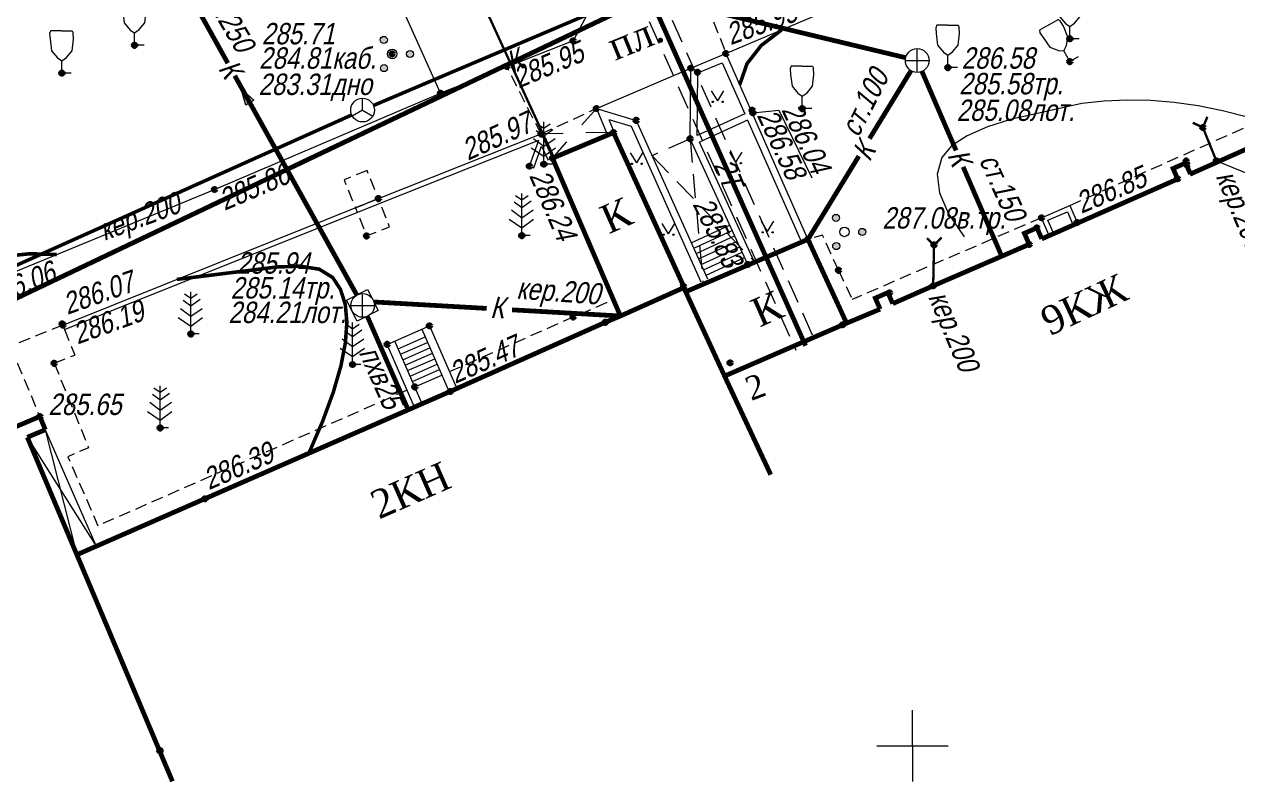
# Model space of a CAD drawing. Header units: metres. Extents: x 5191936 to 10384803, y 4968698 to 9938221.
# Drawn here: x 5192212.6 to 5192263.7, y 4969098.4 to 4969130.4 of the extents above; entities that cross this region are included whole.
import ezdxf

# ---------------------------------------------------------------- set-up
doc = ezdxf.new("R2010")
doc.units = ezdxf.units.M
doc.set_wipeout_variables(frame=1)
for name, pattern in [('COMMUN', [6, 5, -1]), ('DASHED', [0.75, 0.5, -0.25]), ('DASHEDX2', [1.5, 1, -0.5])]:
    doc.linetypes.add(name, pattern=pattern)
doc.layers.get('0').update_dxf_attribs({"lineweight": 18})
for name, color, linetype, lineweight in [('51361800', 7, 'Continuous', 18), ('51361960', 7, 'Continuous', 18), ('71133200', 7, 'Continuous', 18), ('71133600', 7, 'Continuous', 18), ('71211000', 7, 'Continuous', 18), ('Commun', 7, 'Continuous', 18), ('GEO_POINTS', 7, 'Continuous', 18), ('Grid', 7, 'Continuous', 18), ('Otm', 7, 'Continuous', 18), ('R_Поверхность10_CNT-MAJ', 7, 'Continuous', 18), ('R_Поверхность10_CNT-MIN', 7, 'Continuous', 18), ('Sit', 7, 'Continuous', 18), ('Text', 7, 'Continuous', 18), ('Text_com', 7, 'Continuous', 18), ('Us_znak', 7, 'Continuous', 18)]:
    doc.layers.add(name, color=color, linetype=linetype, lineweight=lineweight)
doc.styles.add('eskd', font='ESKD1.shx', dxfattribs={"width": 1.2, "oblique": 15})
doc.styles.get("Standard").update_dxf_attribs({"font": 'arial.ttf', "width": 0.8, "oblique": 13, "height": 0.9})
doc.styles.add('style1', font='times.ttf', dxfattribs={"height": 1})
doc.linetypes.add('KABELww_500', pattern='A,0.0001,-0.4,[131,ltypeshp.shx,S=0.4,R=90,X=0.4,Y=-0.4],0.2,[131,ltypeshp.shx,S=0.2,R=90,X=0.4,Y=-0.2],3.6,[131,ltypeshp.shx,S=0.2,R=-90,X=-0.4,Y=0.2],0.2,[131,ltypeshp.shx,S=0.4,R=-90,X=-0.4,Y=0.4],-0.8,4,-0.4', length=9.6001)
doc.linetypes.add('ПОДЗ_ЛИНИИ_СВЯЗИ', pattern='A,4.8,-0.2,[133,ltypeshp.shx,S=0.2,R=0,X=-0.2,Y=0],-0.2,4.8,-2', length=12)

# ---------------------------------------------------------------- blocks, each defined once
blk = doc.blocks.new('71133200')
for p, q in [((-0.924145, 3.560442), (-1.024145, 3.360442)), ((-1.024145, 3.360442), (-0.977382, 2.864397)), ((-0.024145, 3.560442), (-0.924145, 3.560442)), ((-0.024145, 3.560442), (0.875855, 3.560442)), ((0.875855, 3.560442), (0.958164, 3.395824)), ((0.975974, 2.864397), (0.958164, 3.395824)), ((-0.977382, 2.864397), (-0.861899, 1.88241)), ((0.861899, 1.88241), (0.975974, 2.864397)), ((-0.861899, 1.88241), (-0.374616, 1.28565)), ((-0.374616, 1.28565), (0, 1.039723)), ((0, 1.039723), (0.401375, 1.321765)), ((0, 0), (0, 1.039723)), ((0.401375, 1.321765), (0.861899, 1.88241)), ((0.8, 0), (0, 0))]:
    blk.add_line(p, q)
at = {"style": 'eskd', "oblique": 14.99997778}
blk.add_attdef('Z', (1.873004, -0.239356), '', height=2, dxfattribs=at)
blk = doc.blocks.new('GAZON')
at = {"layer": 'Us_znak', "linetype": 'COMMUN', "lineweight": -2}
for points in [[(-0.233, -0.041, 1), (-0.183, -0.041, 1)], [(0.183, -0.041, 1), (0.233, -0.041, 1)]]:
    blk.add_hatch(color=0, dxfattribs=at).paths.add_polyline_path(points)
at = {"layer": 'Us_znak', "color": 0, "linetype": 'COMMUN', "lineweight": -2}
for points in [[(0, 0), (-0.26, 0.427)], [(0, 0), (0.26, 0.427)]]:
    blk.add_lwpolyline(points, dxfattribs=at)
for centre in [(-0.208, -0.041), (0.208, -0.041)]:
    blk.add_circle(centre, 0.025, dxfattribs=at)
blk = doc.blocks.new('71133600')
for p, q in [((-0.52, 3.39), (0, 3.02)), ((0, 3.02), (0.55, 3.39)), ((-0.86, 2.16), (0, 1.51)), ((0, 1.51), (0.96, 2.16))]:
    blk.add_line(p, q)
for points in [[(0.71, 0), (0, 0), (0, 3.55)], [(-0.64, 2.84), (0, 2.37), (0, 2.37), (0.78, 2.93)], [(-1.05, 1.38), (0, 0.67), (1, 1.38)]]:
    blk.add_lwpolyline(points)
at = {"style": 'eskd', "oblique": 15}
blk.add_attdef('Z', (2.03, -0.19), '', height=2, dxfattribs=at)
blk = doc.blocks.new('71211000')
at = {"linetype": 'Continuous'}
h = blk.add_hatch(color=256, dxfattribs=at)
h.paths.add_polyline_path([(-0.39, -1.19, 1), (-0.99, -1.19, 1)])
h.paths.add_polyline_path([(-0.41, 1.18, 1), (-1.01, 1.18, 1)])
h.paths.add_polyline_path([(1.2, 0, 1), (1.8, 0, 1)])
for centre, radius in [((-0.71, 1.18), 0.3), ((0, 0), 0.4), ((1.5, 0), 0.3), ((-0.69, -1.19), 0.3)]:
    blk.add_circle(centre, radius)
blk = doc.blocks.new('51361800a')
at = {"style": 'eskd', "oblique": 15}
for tag, p in [('Z', (1.72, 1.4)), ('Z1', (1.72, -1)), ('Z2', (1.72, -3.4))]:
    blk.add_attdef(tag, p, '', height=2, dxfattribs=at)
at = {"color": 7}
blk.add_wipeout([(-0.1, 1), (-0.29, 0.96), (-0.47, 0.89), (-0.64, 0.78), (-0.78, 0.64), (-0.89, 0.47), (-0.96, 0.29), (-1, 0.1), (-1, -0.1), (-0.96, -0.29), (-0.89, -0.47), (-0.78, -0.64), (-0.64, -0.78), (-0.47, -0.89), (-0.29, -0.96), (-0.1, -1), (0.1, -1), (0.29, -0.96), (0.47, -0.89), (0.64, -0.78), (0.78, -0.64), (0.89, -0.47), (0.96, -0.29), (1, -0.1), (1, 0.1), (0.96, 0.29), (0.89, 0.47), (0.78, 0.64), (0.64, 0.78), (0.47, 0.89), (0.29, 0.96), (0.1, 1)], dxfattribs=at)
for p, q in [((-1, 0), (1, 0)), ((0, -1), (0, 1))]:
    blk.add_line(p, q)
blk.add_circle((0, 0), 1)
blk = doc.blocks.new('51361960a')
at = {"style": 'eskd', "oblique": 15}
for tag, p in [('Z', (1.72, 1.4)), ('Z1', (1.72, -1)), ('Z2', (1.72, -3.4))]:
    blk.add_attdef(tag, p, '', height=2, dxfattribs=at)
at = {"color": 7}
blk.add_wipeout([(-0.1, 1), (-0.29, 0.96), (-0.47, 0.89), (-0.64, 0.78), (-0.78, 0.64), (-0.89, 0.47), (-0.96, 0.29), (-1, 0.1), (-1, -0.1), (-0.96, -0.29), (-0.89, -0.47), (-0.78, -0.64), (-0.64, -0.78), (-0.47, -0.89), (-0.29, -0.96), (-0.1, -1), (0.1, -1), (0.29, -0.96), (0.47, -0.89), (0.64, -0.78), (0.78, -0.64), (0.89, -0.47), (0.96, -0.29), (1, -0.1), (1, 0.1), (0.96, 0.29), (0.89, 0.47), (0.78, 0.64), (0.64, 0.78), (0.47, 0.89), (0.29, 0.96), (0.1, 1)], dxfattribs=at)
blk.add_wipeout([(-0.1, 1), (-0.29, 0.96), (-0.47, 0.89), (-0.64, 0.78), (-0.78, 0.64), (-0.89, 0.47), (-0.96, 0.29), (-1, 0.1), (-1, -0.1), (-0.96, -0.29), (-0.89, -0.47), (-0.78, -0.64), (-0.64, -0.78), (-0.47, -0.89), (-0.29, -0.96), (-0.1, -1), (0.1, -1), (0.29, -0.96), (0.47, -0.89), (0.64, -0.78), (0.78, -0.64), (0.89, -0.47), (0.96, -0.29), (1, -0.1), (1, 0.1), (0.96, 0.29), (0.89, 0.47), (0.78, 0.64), (0.64, 0.78), (0.47, 0.89), (0.29, 0.96), (0.1, 1)], dxfattribs=at)
for q in [(-0.87, -0.5), (0, 1), (0.87, -0.5)]:
    blk.add_line((0, 0), q)
blk.add_circle((0, 0), 1)
blk = doc.blocks.new('A$C52264BE2')
at = {"layer": 'Sit'}
h = blk.add_hatch(color=32, dxfattribs=at)
h.dxf.hatch_style = 1
h.paths.add_polyline_path([(0, 0.374), (0.714, 0.443), (0.15, 0)])
at = {"layer": 'Sit', "color": 32, "elevation": 285.308}
blk.add_lwpolyline([(0, 0.374), (0.714, 0.443), (0.15, 0), (0, 0.374)], dxfattribs=at)
blk = doc.blocks.new('GRID')
at = {"layer": 'Grid', "color": 104}
blk.add_line((-1.5, 0), (1.5, 0), dxfattribs=at)
for points in [[(0, 0), (0, 1.5)], [(0, 0), (0, -1.5)]]:
    blk.add_lwpolyline(points, dxfattribs=at)

msp = doc.modelspace()

# ---------------------------------------------------------------- linework, layer by layer
at = {"color": 192, "linetype": 'ПОДЗ_ЛИНИИ_СВЯЗИ', "lineweight": 60, "ltscale": 0.4, "const_width": 0.15, "elevation": 285.911, "flags": 128}
for points in [[(5192287.013, 4969152.314), (5192227.302, 4969126.957)], [(5192226.385, 4969126.557), (5192206.307, 4969117.557)]]:
    msp.add_lwpolyline(points, dxfattribs=at)
at = {"layer": 'Commun', "color": 1, "linetype": 'KABELww_500', "lineweight": 30, "flags": 128}
msp.add_lwpolyline([(5192167.862, 4969151.72), (5192177.93, 4969129.835), (5192202.624, 4969140.15), (5192223.684, 4969149.405), (5192224.153, 4969149.606), (5192229.291, 4969136.956), (5192234.894, 4969124.762)], dxfattribs=at)
at = {"layer": 'Commun', "color": 32, "linetype": 'COMMUN', "ltscale": 0.7, "const_width": 0.2, "flags": 128}
for points, elevation in [([(5192254.46, 4969138.919), (5192201.591, 4969113.76)], 285.804), ([(5192216.868, 4969136.46), (5192221.168, 4969128.737)], 285.308), ([(5192249.71, 4969128.967), (5192233.84, 4969132.772)], 292.784), ([(5192249.936, 4969128.423), (5192248.187, 4969125.561)], 292.784), ([(5192250.395, 4969128.391), (5192251.833, 4969125.062)], 292.784), ([(5192221.459, 4969128.213), (5192226.601, 4969118.977)], 285.308), ([(5192247.738, 4969124.827), (5192245.595, 4969121.321)], 292.784), ([(5192252.131, 4969124.372), (5192253.755, 4969120.61)], 292.784), ([(5192227.325, 4969118.685), (5192232.071, 4969118.414)], 285.308), ([(5192226.842, 4969118.536), (5192228.762, 4969114.144)], 285.943), ([(5192233.136, 4969118.354), (5192237.699, 4969118.094)], 285.308)]:
    msp.add_lwpolyline(points, dxfattribs=dict(at, elevation=elevation))
at = {"layer": 'Commun', "color": 5, "linetype": 'DASHED', "ltscale": 2, "elevation": 283.988, "flags": 128}
for points in [[(5192242.9, 4969139.08), (5192236.324, 4969136.299), (5192245.085, 4969116.657)], [(5192243.251, 4969138.251), (5192237.52, 4969135.827), (5192245.907, 4969117.024)]]:
    msp.add_lwpolyline(points, dxfattribs=at)
at = {"layer": 'Commun', "color": 5, "linetype": 'COMMUN', "ltscale": 0.7, "const_width": 0.2, "elevation": 283.988, "flags": 128}
msp.add_lwpolyline([(5192243.075, 4969138.665), (5192236.922, 4969136.063), (5192245.496, 4969116.841)], dxfattribs=at)
at = {"layer": 'GEO_POINTS', "lineweight": 60}
for centre in [(5192217.24, 4969129.489, 285.025), (5192235.704, 4969129.673, 285.949), (5192256.622, 4969129.767, 289.94), (5192228.09, 4969129.125, 285.666), (5192242.142, 4969129.142, 285.946), (5192232.912, 4969128.603, 285.902), (5192240.661, 4969128.528, 285.997), (5192250.197, 4969128.85, 292.784), (5192251.487, 4969128.551, 286.113), (5192256.623, 4969128.802, 286.287), (5192214.178, 4969128.321, 284.918), (5192240.944, 4969128.355, 286.296), (5192230.122, 4969127.472, 285.788), (5192226.838, 4969126.611, 285.709), (5192236.686, 4969126.827, 286.008), (5192243.252, 4969126.757, 286.035), (5192243.275, 4969126.649, 286.585), (5192245.356, 4969126.825, 286.123), (5192238.368, 4969126.331, 286.196), (5192262.227, 4969126.027, 286.7), (5192234.358, 4969125.759, 285.972), (5192237.409, 4969125.813, 286.336), (5192240.631, 4969125.558, 286.25), (5192233.866, 4969124.404, 286.133), (5192234.468, 4969124.487, 286.222), (5192234.839, 4969124.738, 286.239), (5192261.524, 4969124.616, 286.955), (5192261.556, 4969124.453, 304.908), (5192262.795, 4969124.621, 287.361), (5192261.162, 4969123.866, 286.819), (5192220.613, 4969123.421, 285.86), (5192227.506, 4969123.035, 285.862), (5192255.24, 4969121.805, 303.146), (5192255.427, 4969122.228, 286.815), (5192256.933, 4969122.033, 286.847), (5192227.012, 4969121.465, 286.124), (5192233.544, 4969121.477, 286.203), (5192245.595, 4969121.321, 287.87), (5192250.904, 4969121.084, 287.084), (5192254.912, 4969121.11, 286.709), (5192243.058, 4969120.263, 285.834), (5192246.887, 4969120.02, 286.487), (5192240.359, 4969119.339, 286.309), (5192250.869, 4969119.364, 286.033), (5192249.028, 4969119.071, 303.292), (5192226.842, 4969118.536, 285.943), (5192214.198, 4969117.766, 286.075), (5192214.219, 4969117.712, 286.195), (5192229.655, 4969117.683, 286.209), (5192235.713, 4969118.055, 286.243), (5192237.053, 4969117.825, 286.291), (5192247.054, 4969117.72, 286.726), (5192219.608, 4969117.337, 285.08), (5192227.876, 4969116.901, 286.225), (5192213.858, 4969116.105, 286.205), (5192226.419, 4969116.05, 286.22), (5192242.316, 4969116.12, 303.596), (5192229.042, 4969115.109, 285.474), (5192230.536, 4969114.919, 285.473), (5192213.252, 4969113.863, 285.646), (5192218.317, 4969113.381, 286.217), (5192220.198, 4969110.401, 286.388), (5192218.312, 4969099.797, 313.977)]:
    msp.add_circle(centre, 0.06, dxfattribs=at)
at = {"layer": 'R_Поверхность10_CNT-MAJ', "color": 32, "const_width": 0.15, "elevation": 286, "flags": 128}
for points in [[(5192244.488, 4969130.14), (5192243.627, 4969129.481), (5192243.03, 4969128.716), (5192242.721, 4969127.83)], [(5192213.959, 4969120.683), (5192212.832, 4969120.715), (5192210.476, 4969120.473)], [(5192224.581, 4969112.317), (5192225.16, 4969113.662), (5192225.61, 4969114.888), (5192225.93, 4969115.993), (5192226.12, 4969116.978), (5192226.181, 4969117.843), (5192226.112, 4969118.587), (5192225.913, 4969119.211), (5192225.585, 4969119.714), (5192225.018, 4969120.064), (5192224.211, 4969120.191), (5192223.23, 4969120.157), (5192219.018, 4969119.635)]]:
    msp.add_lwpolyline(points, dxfattribs=at)
at = {"layer": 'R_Поверхность10_CNT-MIN', "color": 32, "flags": 128}
for points, elevation in [([(5192264.101, 4969126.471), (5192263.056, 4969126.737), (5192262.027, 4969126.942), (5192261.015, 4969127.085), (5192260.019, 4969127.165), (5192259.039, 4969127.184), (5192258.075, 4969127.142), (5192257.127, 4969127.037), (5192254.129, 4969126.366), (5192253.15, 4969126.063), (5192252.301, 4969125.683), (5192251.641, 4969125.252), (5192251.236, 4969124.772), (5192251.043, 4969124.068), (5192251.136, 4969123.276), (5192251.514, 4969122.395), (5192252.178, 4969121.427)], 286.5), ([(5192230.231, 4969114.786), (5192231.474, 4969115.319)], 285.5)]:
    msp.add_lwpolyline(points, dxfattribs=dict(at, elevation=elevation))
at = {"layer": 'Sit'}
for p, q in [((5192227.876, 4969116.901), (5192229.655, 4969117.683)), ((5192229.335, 4969117.543), (5192230.495, 4969114.903)), ((5192229.655, 4969117.683), (5192230.815, 4969115.044)), ((5192229.035, 4969114.262), (5192227.876, 4969116.901)), ((5192229.356, 4969114.403), (5192228.196, 4969117.042)), ((5192230.815, 4969115.044), (5192229.035, 4969114.262))]:
    msp.add_line(p, q, dxfattribs=at)
at = {"layer": 'Sit', "flags": 128}
for points, elevation in [([(5192236.686, 4969126.827), (5192240.661, 4969128.528), (5192242.142, 4969129.142), (5192257.461, 4969135.658), (5192268.839, 4969140.351)], 286.008), ([(5192225.91, 4969136.844), (5192232.177, 4969139.658), (5192236.33, 4969130.843), (5192235.704, 4969129.673), (5192230.122, 4969127.472), (5192225.91, 4969136.844)], 285.525), ([(5192242.142, 4969129.142), (5192245.595, 4969121.321)], 285.946), ([(5192243.058, 4969120.263), (5192240.631, 4969125.558), (5192240.661, 4969128.528)], 285.834), ([(5192240.959, 4969128.327), (5192241.986, 4969128.753)], 286.008), ([(5192241.986, 4969128.753), (5192242.933, 4969126.608)], 285.946), ([(5192240.932, 4969125.695), (5192240.959, 4969128.327)], 285.834), ([(5192187.088, 4969114.833), (5192189.013, 4969115.498), (5192208.907, 4969124.172), (5192210.918, 4969119.431), (5192220.613, 4969123.421), (5192230.122, 4969127.472)], 286.402), ([(5192236.081, 4969126.143), (5192236.686, 4969126.827)], 285.972), ([(5192236.686, 4969126.827), (5192238.368, 4969126.331), (5192241.361, 4969119.661)], 286.008), ([(5192236.686, 4969126.827), (5192237.155, 4969125.706)], 286.008), ([(5192242.933, 4969126.608), (5192240.932, 4969125.695)], 286.035), ([(5192243.275, 4969126.649), (5192244.376, 4969126.765), (5192245.764, 4969123.907)], 286.585), ([(5192237.206, 4969126.361), (5192238.151, 4969126.082), (5192241.087, 4969119.538)], 286.008), ([(5192237.206, 4969126.361), (5192237.431, 4969125.822)], 286.008), ([(5192243.054, 4969126.334), (5192241.029, 4969125.409)], 286.035), ([(5192243.054, 4969126.334), (5192245.321, 4969121.2)], 285.946), ([(5192214.219, 4969117.712), (5192227.506, 4969123.035), (5192234.358, 4969125.759)], 286.195), ([(5192214.293, 4969117.527), (5192227.58, 4969122.849), (5192234.257, 4969125.503)], 286.195), ([(5192233.866, 4969124.404), (5192234.257, 4969125.503)], 286.133), ([(5192235.282, 4969125.778), (5192234.358, 4969125.759)], 286.008), ([(5192234.358, 4969125.759), (5192234.839, 4969124.738)], 285.972), ([(5192234.839, 4969124.738), (5192235.444, 4969125.423)], 285.972), ([(5192237.431, 4969125.822), (5192236.243, 4969125.798)], 286.008), ([(5192243.331, 4969120.388), (5192241.029, 4969125.409)], 285.834), ([(5192234.054, 4969124.336), (5192234.382, 4969125.239)], 286.133), ([(5192234.382, 4969125.239), (5192234.658, 4969124.653)], 285.972), ([(5192233.866, 4969124.404), (5192234.054, 4969124.336)], 286.133), ([(5192262.795, 4969124.621), (5192264.548, 4969123.908), (5192269.059, 4969123.908)], 286.7), ([(5192255.69, 4969122.124), (5192256.519, 4969122.485), (5192256.748, 4969121.953), (5192256.748, 4969121.953)], 286.815), ([(5192240.68, 4969121.178), (5192242.298, 4969121.92)], 286.393), ([(5192255.95, 4969121.551), (5192255.95, 4969121.551), (5192255.69, 4969122.124)], 286.815), ([(5192240.784, 4969120.951), (5192242.402, 4969121.693)], 286.393), ([(5192240.889, 4969120.724), (5192242.507, 4969121.465)], 286.393), ([(5192240.993, 4969120.496), (5192242.611, 4969121.238)], 286.393), ([(5192241.097, 4969120.269), (5192242.715, 4969121.011)], 286.393), ([(5192241.201, 4969120.042), (5192242.819, 4969120.784)], 286.393), ([(5192241.305, 4969119.815), (5192242.923, 4969120.556)], 286.393), ([(5192226.614, 4969117.87), (5192226.16, 4969118.761), (5192227.05, 4969119.215), (5192227.505, 4969118.324), (5192226.614, 4969117.87)], 285.308), ([(5192214.219, 4969117.712), (5192214.293, 4969117.527)], 286.195), ([(5192228.338, 4969116.711), (5192229.48, 4969117.213)], 285.474), ([(5192228.439, 4969116.482), (5192229.581, 4969116.984)], 285.474), ([(5192228.539, 4969116.253), (5192229.681, 4969116.755)], 285.474), ([(5192228.64, 4969116.024), (5192229.782, 4969116.526)], 285.474), ([(5192228.74, 4969115.795), (5192229.882, 4969116.297)], 285.474), ([(5192228.841, 4969115.566), (5192229.983, 4969116.068)], 285.474), ([(5192228.942, 4969115.337), (5192230.083, 4969115.839)], 285.474), ([(5192229.042, 4969115.109), (5192230.184, 4969115.61)], 285.474), ([(5192213.483, 4969113.309), (5192215.627, 4969108.403)], 286.294), ([(5192213.483, 4969113.309), (5192214.811, 4969108.046)], 286.294), ([(5192212.725, 4969112.99), (5192215.627, 4969108.403)], 286.294)]:
    msp.add_lwpolyline(points, dxfattribs=dict(at, elevation=elevation))
at = {"layer": 'Sit', "linetype": 'DASHED', "flags": 128}
for points, elevation in [([(5192241.073, 4969131.878), (5192242.203, 4969129.005)], 285.907), ([(5192256.623, 4969122.748), (5192266.315, 4969127.06), (5192265.637, 4969128.731), (5192269.144, 4969130.15)], 286.815), ([(5192234.358, 4969125.759), (5192232.912, 4969128.603)], 285.972), ([(5192234.358, 4969125.759), (5192236.686, 4969126.827)], 285.972), ([(5192255.427, 4969122.228), (5192247.453, 4969118.788)], 286.815), ([(5192246.887, 4969120.02), (5192246.206, 4969121.504), (5192245.595, 4969121.321)], 286.487), ([(5192246.887, 4969120.02), (5192247.453, 4969118.788), (5192247.453, 4969118.788)], 286.487), ([(5192230.504, 4969115.752), (5192235.713, 4969118.055), (5192237.403, 4969118.783)], 285.474), ([(5192214.219, 4969117.712), (5192212.006, 4969116.816)], 286.195), ([(5192214.293, 4969117.527), (5192214.724, 4969116.452)], 286.195), ([(5192212.006, 4969116.816), (5192213.252, 4969113.863)], 286.123), ([(5192213.858, 4969116.105), (5192214.724, 4969116.452)], 286.205), ([(5192213.858, 4969116.105), (5192215.304, 4969112.548), (5192214.428, 4969112.171), (5192215.7, 4969109.266)], 286.205), ([(5192228.724, 4969114.97), (5192215.7, 4969109.266)], 285.474)]:
    msp.add_lwpolyline(points, dxfattribs=dict(at, elevation=elevation))
at = {"layer": 'Sit', "flags": 128}
for points, const_width, elevation in [([(5192261.675, 4969124.06), (5192267.083, 4969126.466), (5192266.258, 4969128.179), (5192269.476, 4969129.742)], 0.2, 286.726), ([(5192262.227, 4969126.027), (5192262.413, 4969126.478)], 0.1, 286.7), ([(5192262.227, 4969126.027), (5192261.802, 4969126.23)], 0.1, 286.7), ([(5192262.227, 4969126.027), (5192262.795, 4969124.621)], 0.1, 286.7), ([(5192255.442, 4969121.34), (5192261.171, 4969123.864)], 0.2, 286.726), ([(5192250.869, 4969119.364), (5192250.904, 4969121.084), (5192250.607, 4969121.373)], 0.1, 286.033), ([(5192250.904, 4969121.084), (5192251.231, 4969121.398)], 0.1, 286.033), ([(5192250.869, 4969119.364), (5192254.912, 4969121.11)], 0.2, 286.726), ([(5192249.165, 4969118.614), (5192250.869, 4969119.364)], 0.2, 286.726), ([(5192247.054, 4969117.72), (5192248.634, 4969118.383)], 0.2, 286.726), ([(5192214.811, 4969108.046), (5192230.536, 4969114.919), (5192237.053, 4969117.825), (5192237.699, 4969118.094)], 0.2, 286.388), ([(5192242.085, 4969115.566), (5192244.028, 4969111.414)], 0.2, 286.726), ([(5192209.136, 4969112.121), (5192213.252, 4969113.863), (5192213.483, 4969113.309)], 0.2, 286.294), ([(5192213.483, 4969113.309), (5192212.725, 4969112.99)], 0.2, 286.294), ([(5192218.836, 4969098.506), (5192212.725, 4969112.99)], 0.2, 313.977)]:
    msp.add_lwpolyline(points, dxfattribs=dict(at, const_width=const_width, elevation=elevation))
at = {"layer": 'Sit', "const_width": 0.2, "flags": 128}
for points, elevation in [([(5192237.699, 4969118.094), (5192234.839, 4969124.738), (5192237.409, 4969125.813), (5192240.386, 4969119.295)], 286.388), ([(5192247.223, 4969117.793), (5192245.595, 4969121.321), (5192240.448, 4969119.114), (5192242.085, 4969115.566)], 286.726)]:
    msp.add_lwpolyline(points, close=True, dxfattribs=dict(at, elevation=elevation))
at = {"layer": 'Sit', "linetype": 'DASHEDX2', "elevation": 285.834, "flags": 128}
for points in [[(5192240.631, 4969125.558), (5192239.036, 4969124.842)], [(5192240.631, 4969125.558), (5192241.179, 4969119.428)], [(5192239.036, 4969124.842), (5192243.331, 4969120.388)]]:
    msp.add_lwpolyline(points, dxfattribs=at)
at = {"layer": 'Sit', "flags": 128}
for points, elevation in [([(5192261.701, 4969124.07, 0.2, 0.2, 0), (5192261.701, 4969124.07, 0.2, 0.2, 0), (5192261.499, 4969124.535, 0.2, 0.2, 0), (5192260.969, 4969124.304, 0.2, 0.2, 0), (5192261.171, 4969123.839, 0.2, 0.2, 0), (5192261.171, 4969123.839, 0, 0, 0)], 303.238), ([(5192255.442, 4969121.34, 0.2, 0.2, 0), (5192255.442, 4969121.34, 0.2, 0.2, 0), (5192255.24, 4969121.805, 0.2, 0.2, 0), (5192254.709, 4969121.575, 0.2, 0.2, 0), (5192254.912, 4969121.11, 0.2, 0.2, 0), (5192254.912, 4969121.11, 0, 0, 0)], 303.146)]:
    msp.add_lwpolyline(points, format="xyseb", dxfattribs=dict(at, elevation=elevation))
at = {"layer": 'Sit', "linetype": 'DASHED', "elevation": 285.862, "flags": 128}
for points in [[(5192227.032, 4969124.217), (5192226.065, 4969123.83), (5192226.539, 4969122.647), (5192227.506, 4969123.035)], [(5192227.506, 4969123.035), (5192226.539, 4969122.647), (5192227.012, 4969121.465), (5192227.979, 4969121.852)]]:
    msp.add_lwpolyline(points, close=True, dxfattribs=at)
at = {"layer": 'Sit', "elevation": 286.815, "flags": 128}
msp.add_lwpolyline([(5192255.427, 4969122.228), (5192256.623, 4969122.748), (5192256.933, 4969122.033), (5192255.738, 4969121.514)], close=True, dxfattribs=at)
at = {"layer": 'Sit', "flags": 128}
msp.add_lwpolyline([(5192249.165, 4969118.614, 0.2, 0.2, 0), (5192249.165, 4969118.614, 0.2, 0.2, 0), (5192248.962, 4969119.079, 0.2, 0.2, 0), (5192248.432, 4969118.849, 0.2, 0.2, 0), (5192248.634, 4969118.383, 0.2, 0.2, 0), (5192248.634, 4969118.383, 0, 0, 0)], format="xyseb", dxfattribs=at)

# ---------------------------------------------------------------- block references
at = {"layer": '71133200', "color": 7, "xscale": 0.5, "yscale": 0.5, "zscale": 0.5}
for p in [(5192256.622, 4969129.767, 289.94), (5192217.24, 4969129.489, 285.025), (5192214.178, 4969128.321, 284.918), (5192251.487, 4969128.551, 286.113), (5192245.356, 4969126.825, 286.123)]:
    msp.add_blockref('71133200', p, dxfattribs=at)
at = {"layer": '71133200', "color": 7, "xscale": 0.5, "yscale": 0.5, "zscale": 0.5, "rotation": 29.21884361435351}
msp.add_blockref('71133200', (5192256.623, 4969128.802, 286.287), dxfattribs=at)
at = {"layer": '71133600', "color": 7, "xscale": 0.5, "yscale": 0.5, "zscale": 0.5}
for p in [(5192234.468, 4969124.487, 286.222), (5192233.544, 4969121.477, 286.203), (5192219.608, 4969117.337, 285.08), (5192226.419, 4969116.05, 286.22), (5192218.317, 4969113.381, 286.217)]:
    msp.add_blockref('71133600', p, dxfattribs=at)
at = {"layer": '71211000', "color": 7, "xscale": 0.5, "yscale": 0.5, "zscale": 0.5}
for p in [(5192228.09, 4969129.125, 285.666), (5192247.132, 4969121.634)]:
    msp.add_blockref('71211000', p, dxfattribs=at)
at = {"layer": 'Grid', "color": 7, "linetype": 'Continuous'}
msp.add_blockref('GRID', (5192250, 4969100), dxfattribs=at)
at = {"layer": 'Sit', "color": 7, "rotation": 99.87044002084521}
msp.add_blockref('A$C52264BE2', (5192222.29, 4969127.03, -285.308), dxfattribs=at)
at = {"layer": 'Sit', "color": 7, "linetype": 'Continuous'}
for p in [(5192241.799, 4969127.152), (5192238.386, 4969124.542), (5192242.564, 4969124.566), (5192239.724, 4969121.557), (5192243.898, 4969121.657)]:
    msp.add_blockref('GAZON', p, dxfattribs=at)

# ---------------------------------------------------------------- texts
at = {"layer": 'Otm', "oblique": 13, "width": 0.8}
for s, rotation, p in [('285.95', 20.0901, (5192242.336, 4969129.488, 285.946)), ('285.95', 22.7244, (5192233.413, 4969127.667, 285.972)), ('285.97', 24.4804, (5192231.277, 4969124.625, 285.972)), ('286.58', 294.8852, (5192243.432, 4969126.547, 286.585)), ('286.04', 295.2464, (5192244.463, 4969126.778, 286.035)), ('285.86', 23.0744, (5192221.027, 4969122.518, 285.86)), ('286.85', 23.1047, (5192257.107, 4969122.39, 286.847)), ('286.24', 293.2914, (5192233.843, 4969124.008, 286.239)), ('285.83', 296.0801, (5192240.725, 4969122.803, 285.834)), ('286.06', 22.3701, (5192211.161, 4969118.424, 286.064)), ('286.07', 19.4519, (5192214.411, 4969118.14, 286.075)), ('286.19', 20.007, (5192214.838, 4969116.889, 286.195)), ('285.47', 24.0133, (5192230.741, 4969115.229, 285.473)), ('286.39', 23.6083, (5192220.369, 4969110.759, 286.388))]:
    msp.add_text(s, height=0.9, rotation=rotation, dxfattribs=at).set_placement(p)
for s, p in [('287.08в.тр.', (5192248.733, 4969121.775, 287.084)), ('285.94', (5192221.543, 4969119.876, 285.943)), ('285.14тр.', (5192221.292, 4969118.831, 285.943)), ('284.21лот.', (5192221.194, 4969117.799, 285.943)), ('285.65', (5192213.612, 4969113.928, 285.646))]:
    msp.add_text(s, height=0.9, dxfattribs=at).set_placement(p)
at = {"layer": 'Text', "style": 'style1'}
msp.add_text('пл.', height=1.2, rotation=22.1378, dxfattribs=at).set_placement((5192237.473, 4969128.834))
at = {"layer": 'Text', "color": 7, "style": 'style1'}
for s, height, rotation, p in [('К', 1.2, 23.7921, (5192237.209, 4969121.531, -285.654)), ('9КЖ', 1.2, 24.9727, (5192255.778, 4969117.242, -285.654)), ('К', 1.2, 23.7921, (5192243.56, 4969117.608, -285.654)), ('2', 1, 20.8475, (5192243.203, 4969114.512, -285.654)), ('2КН', 1.2, 23.7921, (5192227.532, 4969109.521, -285.654))]:
    msp.add_text(s, height=height, rotation=rotation, dxfattribs=at).set_placement(p)
at = {"layer": 'Text_com', "oblique": 13, "width": 0.8}
for s, rotation, p in [('кер.250', 300.258, (5192219.793, 4969132.143, 1424.505)), ('К', 24.5338, (5192233.144, 4969128.307, -283.662)), ('К', 302.0767, (5192220.741, 4969128.511)), ('ст.100', 63.1385, (5192247.715, 4969125.574, 852.974)), ('К', 60.2178, (5192248.188, 4969124.552)), ('К', 292.5572, (5192251.454, 4969124.875)), ('2Т', 292.8027, (5192241.613, 4969124.463, 566.887)), ('ст.150', 294.3452, (5192252.785, 4969124.663, 852.974)), ('кер.200', 292.8027, (5192262.756, 4969123.985, 853.315)), ('кер.200', 20.3953, (5192215.964, 4969121.253, 1139.197)), ('кер.200', 355.8613, (5192233.306, 4969118.826, 1139.197)), ('К', 357.0008, (5192232.207, 4969118.02, -285.308)), ('кер.200', 292.8027, (5192250.646, 4969118.907, 853.315)), ('пхв25', 293.8832, (5192226.669, 4969116.563, 286.22))]:
    msp.add_text(s, height=0.9, rotation=rotation, dxfattribs=at).set_placement(p)
for s, p in [('285.71', (5192222.601, 4969129.53, -0.202)), ('284.81каб.', (5192222.484, 4969128.503, -0.202)), ('286.58', (5192252.068, 4969128.505, 285.752)), ('283.31дно', (5192222.458, 4969127.399, -0.202)), ('285.58тр.', (5192251.961, 4969127.426, 285.752)), ('285.08лот.', (5192251.858, 4969126.307, 285.752))]:
    msp.add_text(s, height=0.9, dxfattribs=at).set_placement(p)

# ---------------------------------------------------------------- next in the draw order: block references
at = {"layer": '51361800', "color": 7, "xscale": 0.5, "yscale": 0.5, "zscale": 0.5}
for p in [(5192250.197, 4969128.85, 292.784), (5192226.845, 4969118.539, 285.308)]:
    msp.add_blockref('51361800a', p, dxfattribs=at)
at = {"layer": '51361960', "color": 7, "xscale": 0.5, "yscale": 0.5, "zscale": 0.5}
msp.add_blockref('51361960a', (5192226.841, 4969126.763, 285.709), dxfattribs=at)

doc.saveas('drawing.dxf')
